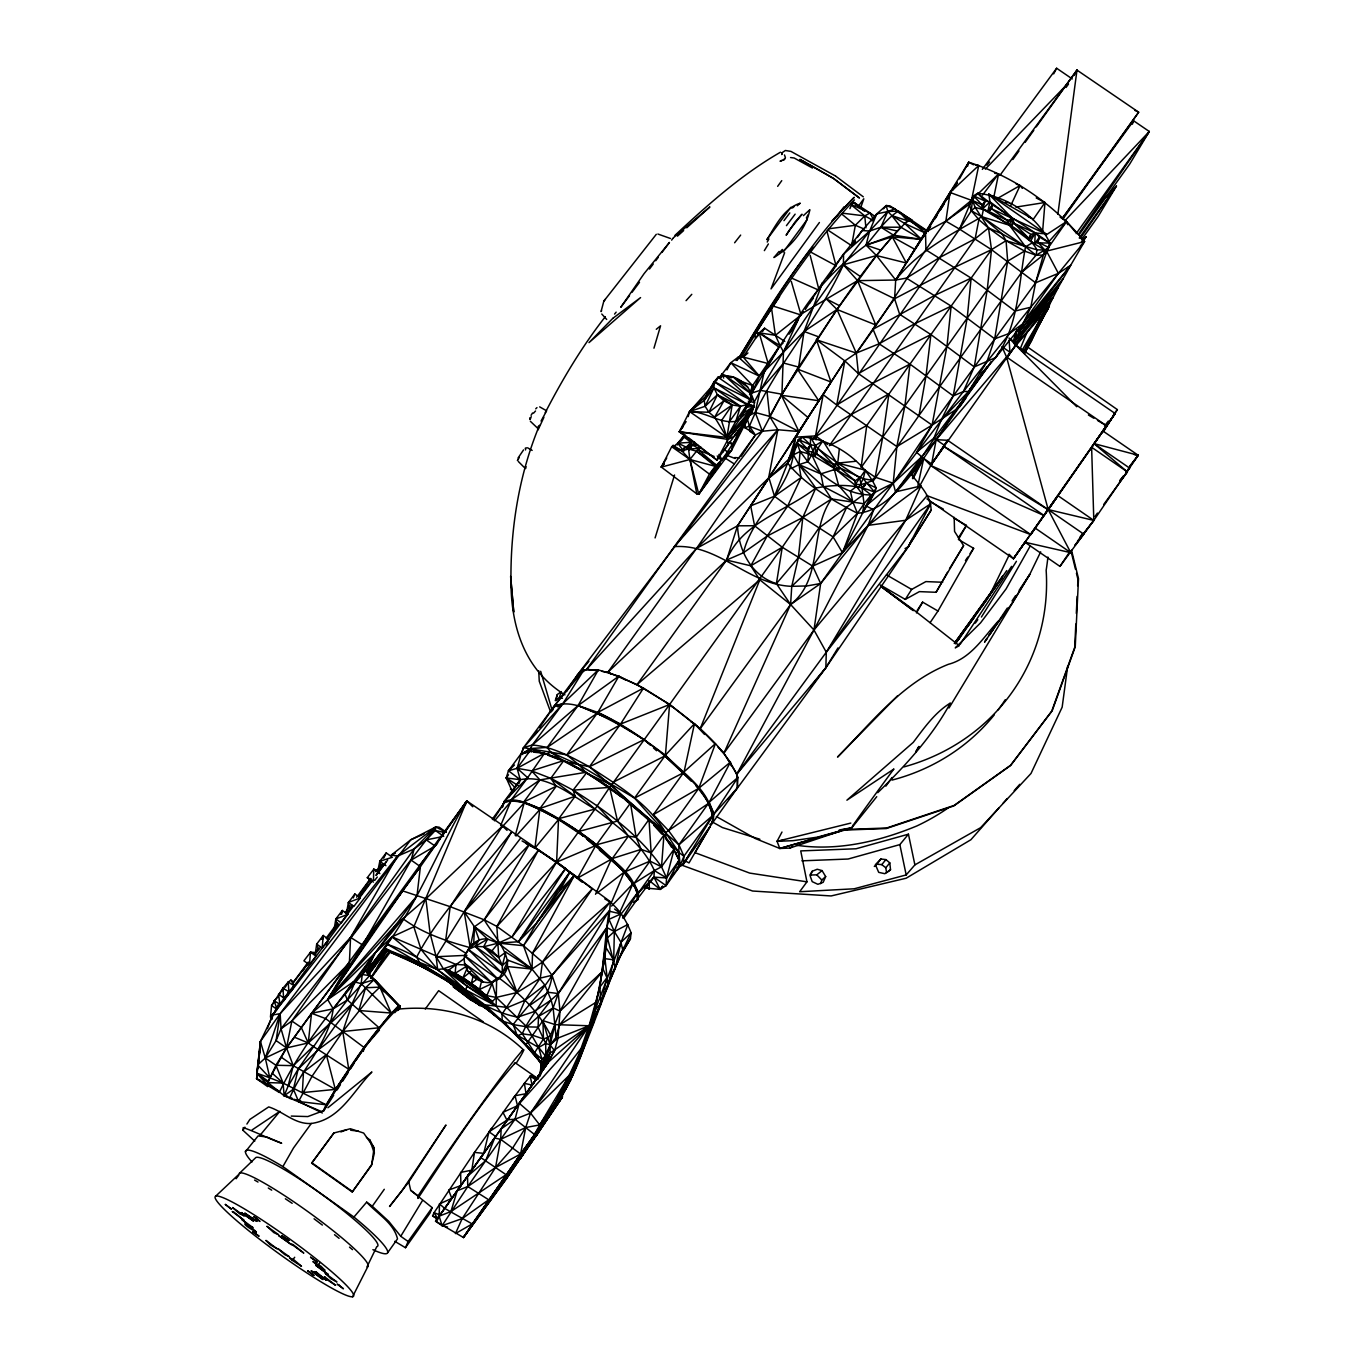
<?xml version="1.0" encoding="UTF-8"?>
<svg xmlns="http://www.w3.org/2000/svg" width="1365" height="1365" viewBox="0 0 1365 1365"><rect width="100%" height="100%" fill="white"/><g stroke="black" fill="none" stroke-linecap="round" stroke-linejoin="round"><path stroke-width="1.5" d="M604.832 898.938C617.543 905.66 626.057 919.618 631.091 932.824C604.763 985.359 589.987 1043.031 562.397 1094.866L562.38 1097.016L536.701 1135.219L463.435 1237.509L435.572 1221.18L545.386 1066.338L550.027 1053.115L550.539 1035.37L560.008 1011.107L606.828 927.535L608.961 919.345L610.428 901.719L556.613 862.168L466.813 800.948L286.531 1047.928L268.052 1081.148L267.694 1086.625L256.603 1078.76L260.408 1041.444L278.136 1004.759M447.549 1226.981L442.106 1225.668L435.572 1221.18L437.875 1219.423L432.586 1215.891L434.053 1212.7L474.474 1152.418L515.066 1095.737L526.037 1093.689L543.509 1069L545.932 1060.997L545.676 1043.406L547.775 1037.417L550.539 1035.37C538.783 1011.584 519.741 993.225 498.259 977.476M813.472 439.257L959.51 229.115L973.467 195.809L977.681 193.369C1007.097 195.98 1037.4 216.079 1049.856 243.072L1048.781 247.492L1044.788 250.017L1037.025 249.846L1006.056 240.684L991.502 249.659L951.149 306.118L914.721 323.761L879.077 343.792L856.282 353.074L844.833 360.889L798.917 431.528L777.828 429.753L762.387 431.238L755.34 435.06L749.794 431.34L749.419 426.272C773.017 368.106 817.669 321.679 843.416 264.742L843.553 254.146L862.168 230.514L876.757 213.913L886.226 205.552L889.946 205.859L911.803 220.038L907.554 220.738L891.874 215.653L887.762 211.507L886.226 205.552L894.962 208.862L900.047 213.605L898.358 211.097L887.762 211.507L876.757 213.913L872.03 221.011M491.485 1128.36L489.011 1131.79L495.666 1136.516L494.642 1138.035L451.815 1198.368L439.513 1203.896L439.138 1216.181L442.106 1225.668L467.786 1186.543L467.495 1176.306L548.355 1062.226L554.6 1050.709L558.012 1038.065L560.008 1011.107L558.285 993.532L552.006 975.293L542.451 962.103L523.478 945.706L498.276 943.113L487.595 939.103C476.334 937.499 469.236 946.849 464.527 955.619C461.865 970.6 476.88 984.08 491.417 982.51C526.412 968.877 494.898 938.489 484.217 919.805L450.211 906.684L402.726 890.901L362.663 945.041L327.702 999.607L311.544 1013.291L286.531 1047.928L275.935 1065.263L267.898 1082.599L284.159 1095.754L320.946 1111.298M537.776 1079.527L542.28 1070.348L542.076 1064.376L522.317 1033.817L502.047 1014.11L496.109 1006.039L496.655 978.347M604.866 991.724L598.399 1007.984L608.09 985.803L613.704 959.8L614.352 931.527L620.921 913.919L608.944 911.138L606.828 927.535L558.285 993.532L551.136 999.999L533.851 1011.704L517.693 1017.147C480.599 1010.185 451.986 981.452 419.857 963.195L416.666 957.087C440.946 910.455 479.798 873.719 511.431 832.275L464.185 911.752L474.423 926.767L473.774 942.805L464.527 955.619L498.259 979.388L502.166 973.313L502.337 965.465L505.818 952.122L532.009 969.065L544.806 984.984L551.136 999.999L553.115 1007.899L556.118 1037.366C546.99 1047.638 542.553 1061.356 540.233 1074.699L545.539 1056.066L538.697 1047.467L526.856 1026.855L496.263 997.405L492.151 983.465L493.959 980.565M539.346 1075.552L541.291 1069.665L541.188 1061.424L540.267 1075.569M1012.284 225.396L1012.438 218.485L988.789 194.052L990 201.815L987.782 211.456L992.338 204.665L977.681 193.369L971.471 200.314L945.86 221.164L925.521 232.118L895.696 280.03L894.57 298.764L899.637 314.274L930.913 334.579L974.269 366.912L995.529 357.664L1070.552 265.493L1084.527 241.571C1054.48 204.921 1013.956 176.597 968.706 162.247L895.696 280.03L857.578 280.644L800.675 314.325L780.115 345.686L751.842 393.018L760.254 390.322L781.923 394.212L798.627 367.048C832.616 316.817 864.42 263.82 907.554 220.738L898.358 211.097C885.083 219.68 876.415 233.483 866.075 245.12C833.742 268.751 807.142 298.372 789.038 334.186M373.481 880.254L373.754 869.249L377.883 870.58L380.374 865.274M686.117 421.614L679.309 431.784L726.897 437.465L740.325 418.373L751.057 400.064L751.228 393.803C746.536 381.21 731.111 372.287 718.075 377.252L714.185 381.654L704.204 400.406L689.581 411.582L679.309 431.784L716.949 460.09L752.456 410.865L754.538 402.607L751.091 393.427L752.593 385.578L778.886 347.068L783.237 342.837M541.137 1064.239L536.274 1055.759L542.076 1064.376L541.854 1059.018L525.593 1045.112L502.149 1020.918L502.047 1014.11L532.009 969.065L532.555 953.128L574.443 875.34L538.544 850.02L525.713 843.348M623.617 918.372L637.148 899.381C638.411 874.829 611.093 860.564 596.488 844.798C578.879 830.875 560.111 818.437 539.977 808.49C528.733 804.48 516.345 796.699 504.18 801.528L502.303 807.415L504.18 801.528L520.253 779.705C547.689 773.989 572.464 796.46 595.021 809.087C617.389 826.371 642.659 843.877 654.33 870.58L653.971 877.149L660.165 889.4L666.069 885.629L678.576 868.021L679.156 860.223C665.881 828.487 635.971 807.773 609.626 787.383C585.141 771.669 559.667 754.197 530.029 750.784L521.311 753.395L508.463 770.781L506.227 777.948L512.66 792.297M439.513 1203.896L444.717 1208.417L472.222 1223.944L463.435 1237.509L506.364 1178.746L562.38 1097.016L534.466 1134.452L472.222 1223.944L455.432 1233.585L462.189 1218.604L495.529 1167.553L500.682 1139.348L501.143 1128.872L548.355 1062.226L589.1 1025.78L627.9 924.463L614.352 931.527L607.408 937.823C599.61 992.799 590.141 1049.634 560.623 1097.784L562.38 1097.016L561.919 1095.157C583.862 1057.431 594.782 1014.502 602.033 971.846L604.951 958.674L606.828 927.535L614.352 931.527L620.904 942.277L622.969 950.825L612.202 973.927L615.342 968.092L620.904 942.277L631.091 932.824L630.442 938.728L619.915 956.558L612.202 973.927M582.036 882.148L556.613 862.168L558.507 819.58C542.673 809.036 523.682 798.832 504.18 801.528L527.658 777.675L544.567 753.224L562.67 760.817M260.254 1044.754L260.408 1041.444L280.149 1013.666L410.763 839.799L435.81 826.934L439.103 827.173L445.997 832.019M537.128 1078.725L554.6 1050.709L550.044 1044.908L545.676 1043.406L538.049 1027.128L538.561 1016.379L551.136 999.999M540.301 1075.774L541.188 1061.424M1075.825 624.01L1074.699 647.419L1051.698 711.25L1010.373 765.646L953.777 805.947L886.312 828.538L842.649 830.159M1076.32 613.38L1077.139 596.369M1077.65 585.721L1077.94 579.34L1076.456 573.266M1028.357 216.813L1032.111 218.571L988.789 194.052L1045.982 233.91L1035.267 232.971L1030.592 241.093L1034.721 243.618L1035.267 232.971L992.338 204.665L990.308 210.347M810.947 455.262L815.314 445.587L822.958 440.827L839.85 467.888L863.192 478.723L874.914 492.458L871.228 494.966C846.454 495.034 824.938 478.125 807.858 461.762L808.387 452.975L807.312 448.931L798.474 439.564L802.228 437.022C832.582 438.95 863.294 460.193 876.074 487.783L874.914 492.458L862.543 513.104L842.478 552.706L820.655 583.503L790.591 604.507L700.228 728.688L715.021 743.993M709.868 824.409L712.905 822.413C714.27 792.809 683.694 774.006 665.42 755.203C644.024 739.25 622.235 723.518 597.836 712.411C584.032 707.974 568.642 699.955 554.173 706.166L552.808 708.742M272.215 1019.126L272.471 1015.014L353.484 906.036M538.083 429.856L543.901 417.349M874.914 492.458C856.469 483.807 835.38 484.268 815.792 488.056L802.825 517.42L798.32 557.756L791.751 586.336L790.591 604.507L723.894 753.19L736.895 774.04L737.458 788.049L825.859 667.724L908.288 546.665L931.084 510.237C931.118 496.126 920.01 485.36 911.735 475.105C932.892 434.053 965.55 400.372 991.024 361.862M633.428 902.316L638.035 899.467L638.53 892.761L653.971 877.149L666.069 885.629L666.581 877.951L674.191 848.996L665.898 838.554L665.591 832.616C648.392 802.876 617.287 785.233 589.441 766.755C571.491 757.131 553.064 746.757 532.367 745L523.478 747.679L521.14 754.197L530.439 748.549L547.16 747.423L597.153 713.315L620.546 724.081L669.584 704.511C695.928 724.696 724.644 745.921 737.919 777.419L737.356 787.98L712.905 822.413C712.308 792.826 684.087 774.672 664.892 755.954C644.553 738.567 621.45 724.866 597.836 712.411L618.857 676.187L643.461 688.114L669.584 704.511L665.42 755.203L691.543 781.07M653.852 824.989L663.936 835.073L661.513 866.809L666.581 877.951L653.971 877.149L644.98 888.154M521.686 753.275L523.478 747.679L566.731 754.862L579.289 765.065L634.52 798.081L683.507 772.726L653.357 814.649L668.509 830.603L678.917 844.798L683.933 856.247L683.302 864.182L677.177 868.174L683.302 864.182L712.223 823.402C715.635 808.814 703.999 796.119 695.894 785.387M1042.621 231.35L1044.976 202.498L1036.223 197.959M322.635 939.342L323.232 935.503L316.697 944.085L322.174 948.027L323.232 935.503L328.709 939.444L326.099 945.109M315.69 954.306L310.503 952.207L303.917 960.824L309.411 964.782L310.503 952.207L315.452 952.514L316.697 944.085L318.489 949.375M837.513 468.57L815.314 445.587L810.435 444.768L798.474 439.564L797.245 443.591L800.112 451.474L798.986 464.595L801.067 477.545L787.503 506.364L767.13 536.121L750.784 565.81L759.793 579.818L790.591 604.507L813.967 630.016L826.286 652.231L825.859 667.724L811.39 685.895M712.223 823.402L713.076 815.195L708.298 803.524L678.917 844.798L678.576 868.021L670.676 877.183M894.962 208.862L887.762 211.507L869.642 231.043L843.553 254.146L822.464 282.896L804.053 331.473L818.403 336.746L816.424 339.766L844.833 360.889L768.58 478.04L696.525 548.423L586.762 669.225L576.747 675.812L762.387 431.238L755.237 412.469L764.315 371.263L768.188 363.534L743.208 357.084L738.346 357.05L730.804 362.698L752.593 385.578L751.842 393.018L759.452 376.194L804.053 331.473L837.001 309.48L876.466 255.545L892.232 236.793L921.614 239.421L906.36 263.001L876.466 255.545L843.416 264.742C811.578 308.865 779.978 353.518 754.47 401.668M837.974 647.914L825.859 667.724L736.895 774.04L813.967 630.016L820.655 583.503L895.559 491.895L893.205 483.21L896.873 446.577L904.978 405.234L909.994 364.114L951.149 306.118L994.693 338.844L1009.725 333.299L1022.368 324.102L1058.37 273.358L1084.527 241.571L1080.466 238.022M1045.982 233.91L1012.438 218.485L990 201.815L985.138 201.116L973.467 195.809L972.392 200.365L975.19 207.412L988.533 228.006L991.502 249.659L987.27 289.568L974.269 366.912L963.383 391.55L893.205 483.21L842.478 552.706L812.687 566.134L791.751 586.336C748.191 584.834 719.099 543.679 674.31 546.614L586.762 669.225L598.279 670.863M605.668 990.256L608.09 985.803L604.951 958.674L613.704 959.8L605.378 946.61L599.866 987.117L589.1 1025.78L558.012 1038.065L556.118 1037.366L559.548 1024.893L602.033 971.846L606.828 927.535L607.408 937.823L615.342 968.092L605.668 989.915M259.196 1056.288L260.101 1048.047L256.842 1073.214L267.642 1085.448L279.279 1092.478C300.027 1049.105 330.176 1010.271 362.254 974.593C409.466 925.982 432.483 858.414 466.813 800.948L472.768 806.749M839.321 449.051L837.735 463.11L838.588 468.093M257.303 1072.617L256.603 1078.76L278.579 1090.823M259.162 1056.237L260.101 1048.047M398.631 1009.861L400.286 1006.363L398.597 1005.578C370.41 1035.37 347.512 1069.921 326.081 1104.763L283.101 1083.076L267.898 1082.599L256.842 1073.214L260.408 1041.444L265.288 1057.994L275.935 1065.263L283.101 1083.076L284.159 1095.754L292.366 1098.501L289.551 1098.433C302.16 1067.618 328.794 1043.048 333.214 1008.854C361.452 971.488 389.4 933.882 416.956 896.02L420.403 866.639L466.813 800.948L465.431 804.565M474.457 998.873C499.454 1017.932 522.522 1039.738 542.076 1064.376L525.593 1045.112L542.946 1020.628L555.094 1024.603L589.1 1025.78L586.063 1041.887L583.367 1046.153L589.953 1029.415M322.362 1112.987L298.577 1101.47L312.107 1076.166L342.786 1031.53L352.034 1003.889L361.162 983.67L362.254 974.593L375.136 952.958L402.931 918.713L425.846 898.835L502.491 826.03L507.063 830.364M804.053 331.473L798.627 367.048L781.377 395.236L798.917 431.528L795.693 437.175L787.656 463.11C805.486 485.206 832.36 500.375 857.476 513.291C885.305 510.681 903.835 483.398 920.266 463.247C944.955 427.757 967.034 390.373 995.529 357.664C1019.126 325.723 1018.341 284.312 1025.524 246.792L1032.503 242.765L1049.856 243.072L1035.608 282.794L1030.78 307.227L1013.768 343.502M254.76 1141.14L242.919 1130.254L243.243 1127.592C256.347 1132.182 268.325 1138.495 281.668 1143.256L266.892 1137.045L258.139 1135.868L245.427 1151.719M540.233 1074.699L540.779 1070.365M522.061 840.942L534.909 848.16L539.806 809.564L523.75 802.006L539.977 779.893L586.131 772.283L630.459 803.098L642.045 814.086M712.905 822.413L713.98 813.915L737.919 777.419L709.22 802.228L713.98 813.915L737.356 787.98L728.449 799.19M1057.875 214.237L1076.985 70.11L1138.666 112.203L1062.738 219.304M978.296 378.054L968.587 391.431L963.383 391.55L953.231 395.918L909.994 364.114L866.758 425.539L861.076 467.615L1007.677 261.142L1024.569 251.058L1036.001 255.238L1043.167 255.084L1066.56 221.557L1060.042 217.086M1067.737 665.693L1062.158 707.189L1031.002 773.477L980.599 827.685L914.891 864.881L906.189 874.931L854.2 888.786L799.651 891.737L806.954 881.841L800.726 850.907L856.043 848.774L908.442 834.186L914.891 864.881M446.031 832.326L435.81 826.934L435.333 830.483L426.272 839.885L281.053 1028.766L276.088 1040.574L265.288 1057.994L257.644 1064.973L269.809 1077.821L283.101 1083.076L272.147 1073.163M722.699 452.207L728.193 444.666L726.897 437.465L732.169 404.961L717.41 394.758L713.946 387.899L714.185 381.654L751.057 400.064L743.413 412.025M257.183 1074.818L256.603 1078.76L260.51 1080.466M282.606 990.683L282.947 988.226L288.22 982.066L290.933 980.07L293.646 982.083M957.24 182.432L950.057 192.482L945.86 221.164C914.431 264.162 888.171 310.401 856.282 353.074L858.397 373.601L932.09 425.129L956.916 408.988L986.929 366.605M720.788 750.409L723.894 753.19L813.967 630.016L868.14 525.354L873.617 509.793L865.99 505.886L893.205 483.21L932.09 425.129L1035.608 282.794L1058.37 273.358L1070.552 265.493L1057.994 287.913L1015.543 339.749L1017.062 329.494M267.386 1028.613L272.471 1015.014L397.369 856.196L414.124 848.962L426.272 839.885L435.81 826.934L414.124 848.962L350.583 937.414L280.149 1013.666L276.088 1040.574L286.531 1047.928L293.27 1065.673L335.329 1089.389L364.148 1047.535L391.175 1013.035L400.286 1006.363L366.537 971.607L375.136 952.958L392.045 936.834L413.834 926.784L466.813 800.948L443.625 833.93M525.508 449.955L525.696 448.693M793.372 451.542L795.693 437.175L807.909 417.417L781.377 395.236L837.001 309.48L875.75 324.955L894.57 298.764L954.8 267.267L991.502 249.659L1035.608 282.794L1044.788 250.017L1037.895 242.151L1039.465 237.118L1035.267 232.971L1014.212 223.451L1009.486 225.242L981.845 216.745L971.334 210.756L969.304 204.306L973.467 195.809L982.237 204.955L983.5 209.152L981.845 216.745C951.03 234.405 918.201 251.006 895.696 280.03L876.466 255.545L866.075 245.12L869.642 231.043L876.757 213.913M748.447 415.95L755.237 412.469L769.672 416.393L798.917 431.528L737.527 525.815C738.499 550.334 751.637 576.064 776.412 583.606L790.591 604.507C823.778 578.726 808.814 531.19 831.541 498.942L823.402 486.554L798.986 464.595L793.389 454.869L797.245 443.591L807.312 448.931L810.435 444.768L810.52 437.09L815.314 445.587L815.314 456.064L817.686 448.522L822.958 440.827M862.015 487.953L871.228 494.966L862.543 513.104L864.062 503.787L862.015 487.953L865.905 483.125L873.191 480.463L863.192 478.723L858.449 488.056M992.338 204.665L991.673 208.862L987.816 210.858L975.19 207.412L971.334 210.756L959.51 229.115L945.86 221.164L969.304 204.306L972.392 200.365L982.237 204.955L985.138 201.116L977.681 193.369M334.306 928.217L335.824 918.986L342.325 910.455L347.785 914.379L341.301 922.911L335.824 918.986L347.785 914.379M408.783 1182.005L389.537 1206.506L402.027 1190.655L445.963 1125.016L408.783 1182.005L410.694 1190.331L432.176 1207.65L430.043 1213.058L405.473 1247.712L394.775 1241.314M341.694 914.089L342.325 910.455L340.755 914.362M873.327 480.855L919.037 415.404L926.067 375.46L930.913 334.579L893.887 353.279L858.397 373.601L844.833 360.889L836.728 405.03L896.873 446.577L932.09 425.129L947.003 345.976L951.149 306.118L906.445 278.119L895.696 280.03M602.119 671.409L607.886 672.228L726.624 560.06L743.396 552.774C752.2 516.243 787.4 491.878 793.389 454.869L800.112 451.474L811.748 454.767L855.104 480.872L856.469 486.35L862.885 494.932L818.864 528.118L798.32 557.756L776.412 583.606L782.264 547.246L802.825 517.42L831.541 498.942L864.062 503.787L871.228 494.966L869.778 501.416L865.99 505.886M346.693 911.888L348.416 902.47L354.883 893.99L360.343 897.897L353.876 906.394L348.416 902.47L360.343 897.897M828.06 230.207L851.606 245.666L855.36 225.259L864.762 215.909L870 213.008L875.323 216.574M530.388 421.307L537.776 428.354L538.544 426.801M753.565 432.961L744.676 427.62L746.399 418.611M791.751 586.336L807.073 585.926L820.655 583.503L812.687 566.134L782.264 547.246L754.572 525.747L750.682 505.869L768.58 478.04L777.828 429.753L769.672 416.393L766.942 390.851M541.291 1069.665L550.027 1053.115L589.1 1025.78L530.541 1113.089L525.73 1127.507L520.611 1154.005L506.364 1178.746L463.435 1237.509L520.611 1154.005L562.38 1097.016L506.364 1178.746L507.609 1174.719M435.81 826.934L397.369 856.196L350.583 937.414L291.837 1021.003L286.531 1047.928L265.288 1057.994L269.809 1077.821L256.842 1073.214L268.052 1081.148M919.037 415.404L1021.993 271.942L1036.001 255.238L1037.025 249.846C1022.982 225.6 991.775 219.407 972.392 200.365L971.334 210.756L978.893 219.663L975.122 238.79L829.357 445.69L866.758 425.539M529.705 1048.525L517.045 1035.08L513.189 1024.586C525.576 1007.916 540.83 993.276 552.006 975.293L610.428 901.719L542.451 962.103L532.009 969.065L508.172 960.277L502.337 965.465L498.72 957.394L496.877 926.426L538.544 850.02L484.217 919.805L474.423 926.767L470.191 947.651L468.366 949.511L498.259 979.388M993.874 196.799L998.6 173.884L994.693 173.27M377.883 870.58L379.811 861.298L386.227 852.886L392.335 857.271L379.811 861.298L381.569 867.133M1037.895 242.151L1048.781 247.492L1046.545 251.126L1058.37 273.358L1030.78 307.227L1014.929 311.084L971.146 278.102L925.931 249.897L925.521 232.118L922.586 237.595L950.057 192.482L971.471 200.314L978.739 165.489L975.275 165.011M533.544 1054.309L543.458 1038.953L542.946 1020.628L553.115 1007.899L558.285 993.532L608.944 911.138L552.006 975.293C549.993 998.105 530.661 1013.205 522.317 1033.817L516.704 1035.984L513.325 1031.411M917.911 485.496L923.696 458.469L916.529 452.276L932.09 425.129M363.312 1051.391L364.148 1047.535L379.436 1030.114M555.982 700.467L557.312 694.563L561.288 691.611L559.258 697.856L555.265 700.637L557.312 694.563M782.145 152.658L781.753 154.467L782.145 152.658L785.37 150.491L790.966 151.413L835.448 175.983M597.665 1009.793L591.454 1025.576L600.975 1003.787L606.93 977.732L602.852 968.638M374.334 1153.203L371.468 1165.386L352.238 1192.003L311.647 1163.185L333.913 1132.967L350.361 1128.736L363.653 1133.052L374.078 1147.88L374.334 1153.203L369.693 1139.775L366.468 1137.318M507.097 1120.392L502.934 1112.339L517.489 1105.752L589.1 1025.78L580.944 1048.747L577.668 1063.267L567.499 1085.499L562.397 1094.866L534.466 1134.452L515.032 1119.232L507.609 1119.744L489.011 1131.79L483.739 1153.34L480.77 1157.588L506.108 1174.702L450.928 1211.557L439.138 1216.181L451.815 1198.368L448.624 1190.092L460.909 1185.571L460.619 1172.433L471.829 1170.112L474.474 1152.418L483.739 1153.34M323.113 1111.332L326.081 1104.763L298.577 1101.47L293.39 1089.202L298.201 1069.051L330.484 1022.044L347.375 999.982L369.71 975.566L376.092 980.821L398.597 1005.578L379.88 987.134L366.537 971.607L392.045 936.834L455.995 964.475L466.352 965.038M672.962 238.278L671.648 240.121M1013.444 341.267L1015.85 331.268M526.105 466.693L525.644 468.57M481.828 980.155L479.507 989.488L496.109 1006.039L507.422 1007.524L524.996 1000.221L544.806 984.984M555.094 1024.603L545.932 1060.997L539.789 1075.484M473.297 975.651L471.335 983.363L479.507 989.488L492.151 983.465L486.776 995.665L448.42 970.293L443.335 968.792L437.636 969.56L385.22 948.863L367.424 973.399L371.86 976.726M287.077 1095.856L284.159 1095.754L288.015 1086.386L293.27 1065.673L313.148 1046.392L348.74 1069.239L342.786 1031.53L325.604 1018.58L311.544 1013.291L308.234 1042.962L313.148 1046.392M529.739 417.861L529.91 419.584M863.192 478.723L865.393 470.174L837.735 463.11L817.686 448.522L816.441 453.709L856.469 486.35L850.412 491.212L852.767 501.808L857.476 513.291L842.478 552.706L833.128 536.923L802.825 517.42L774.484 496.229L768.99 478.023L791.444 456.593M414.124 848.962L411.155 860.121L362.663 945.041L350.583 937.414L349.372 962.973L327.702 999.607L333.214 1008.854L347.375 999.982L354.883 982.22L375.136 952.958L327.702 999.607L384.981 915.062L420.403 866.639L411.155 860.121L435.094 846.078L437.551 843.297M849.866 208.657L851.299 205.33M515.253 835.517L524.16 802.978C569.597 820.757 612.919 850.651 638.53 892.761L654.33 870.58L661.513 866.809L674.191 848.996M877.746 792.69C905.029 766.106 932.295 736.537 950.364 703.026C934.82 712.547 924.105 728.074 913.253 742.372L846.897 800.197L893.87 769.041M552.006 975.293L540.318 978.091L517.045 992.543L503.719 973.194L502.166 973.313L468.366 949.511L475.191 946.355L483.654 946.764L498.276 943.113L518.478 941.731L565.605 868.464L556.664 861.946L496.877 926.426L484.217 919.805L529.432 844.338L464.185 911.752L436.152 956.746L437.636 969.56L463.366 991.485L502.149 1020.918L517.045 1035.08L538.697 1047.467L541.854 1059.018L545.539 1056.066M518.922 783.715L520.253 779.705L517.113 768.307L521.311 753.395L529.347 752.251M688.182 416.598L689.581 411.582L714.509 383.377L711.08 388.411M967.58 166.274L968.706 162.247L973.535 164.79M1006.517 224.014L1007.507 220.516L1012.438 218.485L1014.212 223.451L1029.21 238.738L1030.933 234.456L1035.267 232.971L1049.856 243.072L1039.465 237.118L1034.721 243.618M432.176 1207.65L408.118 1241.519L405.473 1247.712M582.838 1047.979L572.635 1075.398L560.623 1097.784L570.809 1079.084L589.458 1030.217L594.065 1021.498L595.123 1009.861L600.975 1003.787L599.866 987.117L606.93 977.732M653.954 348.194L660.575 325.791L656.292 329.289M441.202 976.555L463.366 991.485L465.687 990.325L466.949 986.093L448.42 970.293L464.151 958.674M450.928 1211.557L457.19 1190.758L471.829 1170.112L467.495 1176.306L485.684 1160.677L515.032 1119.232L519.263 1103.278L530.541 1113.089L539.704 1124.931L534.466 1134.452M820.655 883.684L821.781 880.015L825.671 876.586L822.071 870.597L817.208 869.249L812.175 871.279L809.872 875.05L816.799 874.829L822.071 870.597M521.805 1051.05L515.441 1058.677A101.829 3.293 -54.8 0 0 418.065 1195.877L417.895 1198.419C448.641 1152.214 478.825 1104.439 515.253 1062.823L537.059 1078.026L548.116 1060.861L548.355 1062.226L532.128 1085.056L524.382 1083.366L512.575 1099.183M655.081 537.929L674.549 474.986M697.925 403.221L689.581 411.582L726.897 437.465L735.786 421.341L740.495 406.275L747.235 404.518L751.057 400.064L724.832 375.546L751.228 393.803L733.107 376.877L747.73 386.995M290.933 980.07L294.055 985.649L288.868 991.69L282.947 988.226L283.784 1000.647L288.868 991.69L288.22 982.066L294.055 985.649L290.626 991.553M538.475 426.187L537.776 428.354M352.238 1192.003L371.741 1164.516L374.078 1147.88L369.693 1139.775M560.623 1097.784L569.222 1080.142M986.042 210.619L982.595 208.93L985.138 201.116L981.964 206.559M265.288 1057.994L280.149 1013.666L272.471 1015.014M809.36 455.091L808.199 451.423L810.435 444.768L802.228 437.022L800.009 440.588M552.842 710.039L554.173 706.166L576.849 675.88L583.896 669.874L598.331 669.925L618.857 676.187L626.108 680.231M720.72 378.139L722.085 374.232L730.804 362.698L759.452 376.194L743.208 357.084L759.179 332.855L764.571 328.197L784.79 341.421M860.786 207.429L863.806 198.778L857.8 206.985M560.06 1097.511L565.639 1088.349L578.572 1058.745L549.242 1113.857L554.48 1104.985L560.537 1098.569L569.324 1075.262L586.592 1037.417M1024.603 353.689L1057.994 287.913L1055.111 290.114M656.309 234.302L603.842 301.102L601.044 311.595L601.59 310.742M1132.387 124.215L1133.615 120.785L1149.313 131.501L1129.725 164.022L1079.015 234.831M750.119 392.438L752.593 385.578L739.25 380.613M532.998 1138.956L537.759 1132.37L536.701 1135.219L545.983 1120.426M625.272 799.907L650.986 822.122L665.591 832.616L668.509 830.603L698.795 788.253L715.465 743.601L684.087 771.805L694.461 723.689L690.775 721.624M812.175 871.279L810.281 876.364L812.209 881.654L817.891 884.298L823.163 882.336L825.671 876.586M530.354 418.987L531.241 416.649M784.636 252.713L771.037 288.902L819.41 222.495M574.068 1070.757L577.651 1061.288M579.784 1055.623L582.65 1048.047M550.027 1053.115L545.044 1065.673L535.814 1079.817L530.183 1076.149L524.382 1083.366L526.037 1093.689M539.499 425.283C519.127 474.252 510.493 527.811 510.954 580.637C510.902 626.467 524.467 669.908 564.939 694.853M750.682 505.869L774.484 496.229L787.656 463.11L797.245 443.591L808.387 452.975M570.809 1079.084L560.537 1098.569L557.824 1100.463L569.324 1075.262L569.393 1080.38L557.824 1100.463L571.065 1079.135L565.4 1089.816M916.529 452.276L933.916 438.097L941.15 420.113L953.231 395.918L967.256 317.567L971.146 278.102L934.871 295.301L873.037 329.255L879.077 343.792L909.994 364.114L872.935 383.138L836.728 405.03L823.163 394.656L831.012 382.029L816.424 339.766L856.282 353.074L875.75 324.955L857.578 280.644L843.416 264.742L869.642 231.043L880.903 227.204L900.883 227.221L921.614 239.421L893.495 235.155L880.903 227.204L887.762 211.507M509.026 797.024L520.253 779.705L508.463 770.781L517.113 768.307L531.582 770.867L550.778 778.34L573.095 790.147L609.626 787.383L595.021 809.087L558.865 818.591L575.126 796.256L573.095 790.147L586.37 773.068L564.479 761.585L589.441 766.755L678.917 844.798L713.076 815.195L683.933 856.247L680.162 865.564L677.33 867.543M1037.229 242.629L1039.465 237.118M1020.15 348.996L1027.026 332.207L1053.029 297.416L1021.566 351.249M353.279 897.931L354.883 893.99M605.599 989.949L611.469 975.702M611.128 903.238L624.112 872.184L649.979 861.11L661.513 866.809C638.854 834.51 606.197 810.844 573.095 790.147L595.021 809.087L556.613 862.168L536.564 849.235M620.683 954.732L623.737 947.412M694.563 442.055L688.523 448.983L689.922 459.493L698.761 494.147L709.459 474.133L689.922 459.493L681.818 450.86L673.15 445.4L671.699 446.713L661.343 467.086L696.85 493.908L698.761 494.147L731.435 450.552L754.214 406.258L746.723 403.272M566.356 1085.584L562.209 1094.986M496.877 926.426L523.478 945.706L532.009 969.065L507.609 966.574L517.045 992.543L496.263 997.405L492.509 1001.381L448.42 970.293L455.091 973.33L479.507 989.488L462.957 977.818L467.649 966.949M517.693 1017.147L524.996 1000.221L540.318 978.091L542.451 962.103L592.274 888.871L574.443 875.34L559.701 890.765L536.616 923.064L523.478 945.706L574.443 875.34L577.549 878.087L611.418 859.131L624.112 872.184L636.312 888.547L638.035 899.467L635.186 900.968M583.367 1046.153L594.065 1021.498L591.54 1026.036M500.614 825.603L511.5 799.634L527.658 777.675L517.113 768.307L530.029 750.784L531.36 751.979L530.439 748.549L532.367 745L562.926 703.606L583.896 669.874L554.173 706.166M1002.746 348.433L1006.517 356.999L921.563 456.934L895.559 491.895L920.846 485.974L905.677 520.27L826.286 652.231L736.895 774.04M1038.117 326.099L1031.428 341.062L1024.211 353.143M595.515 894.28L611.418 859.131C589.765 839.748 566.509 821.44 539.806 809.564L516.089 835.994M688.574 437.721L716.949 460.09L727.954 439.428L752.456 410.865C738.67 432.364 727.886 455.825 709.459 474.133L715.175 466.301L731.435 450.552L732.869 444.29L754.214 406.258L746.792 404.347M792.075 278.306L819.102 290.301L822.464 282.896L812.192 298.85M321.509 939.291L323.232 935.503M744.676 427.62L749.419 426.272L762.387 431.238L781.923 394.212L783.476 351.846L800.675 314.325M812.687 566.134L833.128 536.923L846.181 508.377M532.009 969.065L498.276 943.113L474.423 926.767L479.149 939.888L475.191 946.355L502.166 973.313L508.172 960.277M619.232 913.492L632.968 883.735L624.948 872.116L599.32 850.003M869.778 501.416L876.074 487.783L865.905 483.125L860.479 484.729L855.411 484.268L855.104 480.872L839.85 467.888L820.826 473.894L798.986 464.595L790.915 468.673M716.471 380.716L718.075 377.252L751.057 400.064M757.387 336.711L759.179 332.855L775.388 335.278L801.067 315.025L803.473 311.732M1010.475 206.2L1020.082 185.538L1016.225 184.07M383.719 858.193L386.227 852.886M862.543 513.104L865.137 507.678M746.86 407.179L754.214 406.258L726.897 437.465L714.646 417.195L708.913 412.264L689.581 411.582L705.108 406.292L713.946 387.899L747.235 404.518L740.325 418.373L735.786 421.341C719.73 423.901 705.824 411.599 689.581 411.582L706.251 395.799L713.332 385.152M1009.673 224.235L1012.438 218.485L991.673 208.862L1007.507 220.516L1009.486 225.242L1025.524 246.792L1036.001 255.238L1044.788 250.017L1032.503 242.765L1009.486 225.242L987.816 210.858L1007.507 220.516M736.452 437.79L747.167 417.912M368.106 1266.055L352.562 1296.75A85.261 9.111 35.8 0 1 239.165 1222.818A85.261 9.111 35.8 0 1 261.483 1219.576A85.261 9.111 35.8 0 1 352.562 1296.75M333.913 1132.967L311.647 1163.185M735.786 421.341L747.235 404.518L714.185 381.654L704.204 400.406L705.108 406.292L708.913 412.264L717.41 394.758L740.495 406.275L729.046 422.16M989.676 595.191L1008.871 555.657M1040.693 551.835L1029.722 574.46L948.982 708.043M541.052 421.068L546.614 410.814L539.67 406.872M912.793 478.432L920.266 463.247L919.618 462.53L923.696 458.469L931.647 463.946L919.635 486.128M564.359 1089.287L554.48 1104.985L569.324 1075.262L530.541 1113.089L515.032 1119.232L501.143 1128.872M796.682 445.963L788.919 458.486L798.474 439.564M813.967 630.016L905.677 520.27L930.64 503.821L826.286 652.231L908.288 546.665L912.025 539.243M548.269 1117.491L555.743 1105.906M561.919 1095.157L572.635 1075.398M737.083 360.514C772.658 304.088 807.176 245.154 854.183 197.328L831.848 221.011M1015.048 346.591L1048.917 306.886L1024.808 351.999M463.912 806.596L466.813 800.948L458.725 813.352M487.595 939.103L483.654 946.764L502.337 965.465L475.191 946.355L487.595 939.103L474.423 926.767M1023.375 351.914L1043.321 313.08L1049.6 304.975M545.215 412.674C562.568 379.112 582.002 346.471 605.326 316.68M666.069 885.629L679.156 860.223L675.129 852.647L678.985 852.545L683.933 856.247M1053.695 73.881L1056.629 68.25L1072.276 78.931M806.391 217.939L807.943 214.936M905.029 548.576L908.288 546.665L930.64 503.821M683.217 426.477L679.309 431.784L727.954 439.428L734.507 436.203L736.332 432.705M838.861 469.765L839.85 467.888M864.079 486.588L865.905 483.125L864.267 486.179M912.4 478.16L920.266 463.247M709.22 802.228L730.429 762.131L727.562 759.059M912.98 478.706L923.696 458.469L930.793 465.533L1030.797 534.602L1057.943 495.666L1093.809 520.406L1138.205 455.279L1102.835 430.948L1013.444 558.695L926.954 498.907M841.096 830.893L789.721 848.092L779.773 848.467L777.06 841.318L781.991 832.036M284.312 989.028L282.947 988.226L271.584 1005.493L270.458 1017.062L277.061 1009.418L271.584 1005.493L274.928 1001.057M726.948 369.898L730.804 362.698M1074.153 75.399L1076.985 70.11L999.88 175.437M620.683 955.125L630.442 938.728M518.205 459.391L519.263 457.429M767.232 242.049L768.904 238.926M991.024 362.203L936.185 439.649L931.647 463.946L1016.857 343.451L1006.21 358.773L1015.85 345.243L1016.857 343.451L1008.974 338.025L1015.85 345.243L1115.12 413.493L1091.625 447.293L1093.809 520.406L1048.166 509.554L1044.071 515.526L930.793 465.533L947.634 440.281L1048.252 509.708L1106.623 425.863L1006.517 356.999L1048.252 509.708L1057.943 495.666L1013.444 558.695L1009.042 554.207M559.701 890.765L570.041 871.86L518.478 941.731L536.616 923.064L574.443 875.34M323.369 1111.161L335.329 1089.389L326.337 1054.667L303.474 1072.105L302.365 1092.614L335.329 1089.389M517.983 458.111L523.563 449.904M598.501 1008.291L600.975 1003.787M1023.887 352.255L1048.917 306.886M769.672 416.393L781.377 395.236L818.761 400.747L823.163 394.656L815.519 435.913L816.065 439.888M524.877 1150.524L520.15 1159.09L537.759 1132.37M959.459 178.9L968.706 162.247M747.269 418.714L749.419 426.272L755.34 435.06L674.31 546.614L777.828 429.753L696.525 548.423L607.886 672.228L637.046 684.599L726.624 560.06C742.082 521.788 785.882 511.756 815.792 488.056L798.986 464.595L807.858 461.762L811.748 454.767L816.441 453.709L832.991 464.475L838.656 485.531L852.767 501.808L823.402 486.554L820.826 473.894L811.748 454.767M279.211 994.931L282.947 988.226M577.549 878.087L595.754 845.515L556.613 862.168M285.285 987.287L288.22 982.066M398.222 1010.066L400.286 1006.363L394.724 1012.711M788.919 458.486L797.245 443.591M807.551 449.87L810.435 444.768L814.513 454.682M1030.012 546.375L1006.09 588.912L980.565 622.867L955.261 647.88L959.322 645.679L913.953 610.07L880.391 585.756M918.816 746.501L915.693 752.047L918.969 746.553M561.288 1095.873L567.499 1085.499M779.108 251.416L773.921 257.541C790.625 247.321 806.033 229.286 809.855 209.681L803.388 215.653M252.013 1161.973A87.394 10.732 35.8 0 1 282.879 1166.58L293.475 1148.016L311.305 1123.48C340.482 1119.505 353.313 1090.84 371.894 1071.986L327.924 1107.732M749.931 394.792L753.872 387.865L752.593 385.578M930.111 622.662L937.977 611.008L973.637 548.303L958.401 539.499M916.478 612.902L922.638 602.136L937.977 611.008M959.407 537.725L966.454 525.389L953.794 518.069M880.374 584.988L905.285 599.406L919.396 591.625L936.066 592.291L947.464 572.31M949.528 568.676L963.588 545.642L954.562 531.463L954.169 517.369M936.066 592.291L963.588 545.642M302.655 971.129L307.671 963.212M682.978 450.45L685.111 446.782L689.137 449.648L691.407 446.73M288.015 1086.386L298.201 1069.051L318.25 1049.736L342.786 1031.53L371.826 994.931L379.88 987.134L381.842 988.141L383.753 991.741M562.124 1094.286L564.052 1090.993L561.237 1095.139M689.462 445.195L691.509 442.721L683.319 436.527L677.757 443.147L683.746 451.354L674.958 447.72L681.818 450.86L688.523 448.983L696.594 451.235L715.175 466.301L689.922 459.493L671.699 446.713L681.818 450.86L685.111 446.782L689.137 449.648L692.072 444.683L697.89 445.246M783.954 220.652L789.806 212.906M666.734 457.957L661.343 467.086L689.922 459.493L698.658 448.488L692.072 444.683M622.577 918.014L637.387 893L632.968 883.735L611.554 906.087M738.84 358.517C761.346 319.837 784.841 281.736 812.806 246.792M740.461 358.654C773.989 302.859 809.53 247.321 854.439 199.921M505.818 952.122L498.72 957.394L483.654 946.764L492.048 950.723L498.276 943.113L512.08 936.851L556.664 861.946M569.324 1075.262L539.704 1124.931L525.73 1127.507L500.682 1139.348L494.642 1138.035L485.684 1160.677L467.786 1186.543L457.19 1190.758L444.717 1208.417M386.756 951.337L370.666 978.244L389.725 950.364M1028.937 237.8L1030.933 234.456L1014.212 223.451M764.349 250.631L768.376 243.943M764.315 371.263L778.886 347.068L759.179 332.855L768.188 363.534M1082.684 242.134L1085.875 236.845L1081.507 241.486M1102.033 432.261L1115.12 413.493L1094.082 443.625L1127.388 471.915L1103.688 504.504M408.118 1241.519L400.747 1236.28L422.365 1200.705M713.076 815.195L683.302 864.182L691.918 850.276M538.851 1130.578L545.215 1120.699M925.521 232.118L915.011 249.403L892.232 236.793L866.075 245.12L880.869 250.17M762.489 331.576L764.571 328.197M556.937 1100.19L539.704 1124.931L559.769 1096.641M790.216 332.616L797.808 320.297M928.268 229.764L930.503 226.129M934.974 218.861L937.209 215.243M940.553 209.8L943.915 204.341M947.259 198.898L950.62 193.455M952.855 189.837L957.326 182.569L952.855 189.65M941.15 420.113L968.587 391.431L986.861 361.844L1030.78 307.227M329.323 1100.48C349.832 1068.761 370.41 1036.325 396.805 1009.315C443.164 1004.077 489.574 1017.437 523.648 1050.043M1005.783 358.876L1009.929 352.17L1009.11 340.039M995.529 357.664L999.863 350.737M908.288 546.665L931.084 510.237M922.74 237.647L950.62 193.199M981.418 617.031L1016.43 561.271M873.037 329.255L875.75 324.955M1103.5 431.613L1117.372 409.619L1027.674 347.085M531.07 415.301L532.538 412.981M706.251 395.799L718.075 377.252M620.546 724.081L643.461 688.114L597.836 712.411M525.73 1127.507L512.643 1148.05L495.529 1167.553L467.786 1186.543L488.704 1199.784L462.189 1218.604L442.106 1225.668M905.285 599.406L911.649 589.424L925.88 581.592L942.703 582.258M716.966 465.738L696.594 451.235L698.488 450.058L716.966 465.738L698.761 494.147L708.486 480.514M323.488 1111.212L333.657 1095.293M337.053 1089.987L340.431 1084.68M342.683 1081.148L348.331 1072.293M350.6 1068.761L353.979 1063.454M356.248 1059.923L364.148 1047.535L342.786 1031.53L379.095 1027.76L347.375 999.982L344.935 993.942L353.689 981.623L361.162 983.67L391.175 1013.035L358.807 1010.51L365.598 987.748L374.01 979.712L376.092 980.821M398 1009.946L400.286 1006.363M242.919 1130.254L244.898 1127.166M246.894 1124.06L249.88 1119.419L268.7 1106.913C283.357 1111.502 294.772 1124.504 311.305 1123.48M928.319 229.849L930.589 226.3M855.411 484.268L865.393 470.174M853.398 824.989L851.641 828.009L876.74 796.682M805.333 309.497L809.906 302.399M493.26 819.887L504.368 802.654L511.687 800.521L523.75 802.006L556.238 786.257L550.778 778.34L563.796 760.561L586.37 773.068L579.289 765.065L550.812 752.286L547.16 747.423L578.06 705.568L598.331 669.925L562.926 703.606L523.478 747.679L553.49 707.087L562.926 703.606M783.698 160.251L785.421 157.589L784.466 154.945M752.456 410.865L740.188 429.839L734.507 436.203M502.491 826.03L450.211 906.684L445.604 940.792L465.431 952.975M958.332 537.878L966.454 525.389M536.616 923.064L570.041 871.86M984.609 641.891L986.861 638.445M989.113 634.981L1011.738 603.74L1029.722 574.46L1019.109 590.363M917.126 610.513L922.638 602.136M793.389 454.869L787.656 463.11L768.99 478.023L737.527 525.815L726.624 560.06L750.784 565.81L782.264 547.246L669.601 704.494L672.706 707.275M538.748 1130.868L543.679 1123.378M757.063 330.671L779.569 296.632M960.124 644.382L1011.584 566.373M566.492 691.441L576.849 675.88M553.61 1108.653L555.657 1105.565M986.144 639.844L1007.336 608.022M1012.045 600.958L1015.577 595.652M719.782 377.661L722.085 374.232L731.623 377.781M741.195 456.251L755.34 435.06M563.455 1091.642L565.639 1088.349M965.43 560.571L967.785 557.074M970.123 553.559L973.637 548.303M984.609 642.198L986.861 638.837M989.113 635.476L993.618 628.753M1025.166 541.871L1013.444 558.695L1025.013 542.263L1059.94 566.39L1068.71 553.354M827.241 278.255L833.077 269.639M835.397 266.192L843.553 254.146M751.518 391.363L753.872 387.865L751.091 393.427L749.504 394.161M534.978 734.541L537.281 731.111M539.602 727.682L553.49 707.087M368.499 974.491L386.568 949.033L368.516 974.644M665.966 702.497L669.584 704.511L609.421 787.878L622.099 797.501M278.272 996.604L274.109 1000.75L279.893 1004.248L288.868 991.69M736.008 360.479L738.346 357.05L759.452 376.194M852.63 244.454L855.019 240.957M857.391 237.476L862.168 230.514L869.642 231.043M463.435 1237.509L520.611 1154.005L562.38 1097.016L557.824 1102.613M542.28 1070.348L536.155 1079.254L537.059 1078.026L530.183 1076.149L532.128 1085.056M402.726 890.901L327.702 999.607L353.689 981.623M829.988 274.519L836.045 265.731L826.917 231.129M1078.248 234.422L1149.313 131.501L1064.683 220.976M1080.38 238.278L1116.451 186.05L1100.429 203.044M864.062 503.787L857.476 513.291L833.128 536.923M535.814 1079.817L537.059 1078.026M1032.964 219.782L1044.976 202.498L1015.85 207.105M1059.155 493.942L1106.623 425.863L1097.511 420.437M358.722 895.815L370.871 878.548M419.311 865.854L439.974 839.134M955.432 643.495L1006.756 570.604M400.747 1236.28L388.803 1221.402L372.304 1206.233L384.282 1189.29M968.587 391.431L977.067 379.453M955.517 643.768L1001.995 577.958M1059.94 566.39L1093.809 520.406L1077.514 541.12M662.435 886.209L660.165 889.4L645.662 888.018M1102.135 431.784L1115.12 413.493M710.926 477.102L720.652 463.469M318.25 1049.736L335.363 1025.695L365.598 987.748L379.88 987.134L391.175 1013.035M624.948 872.116L641.14 849.371L636.141 837.325L630.459 803.098L617.526 821.048L578.794 831.473M387.643 1252.746L397.505 1238.891C393.803 1222.886 377.013 1213.707 366.656 1202.138L353.945 1217.051A87.394 10.732 35.8 0 1 372.901 1249.675M444.717 1208.332L435.572 1221.18L439.974 1214.987L434.053 1212.7L437.551 1218.382L432.586 1215.891M957.906 640.27L960.363 636.807M967.785 626.381L973.962 617.714M981.367 607.288L987.56 598.621M1079.254 238.039L1116.451 186.05L1098.228 216.318L1082.138 238.824M663.936 835.073L651.156 852.954L649.979 861.11L634.077 883.394L638.53 892.761M637.148 899.381L653.971 877.149M1012.813 159.551L1018.99 150.952M1025.149 142.352L1033.783 130.306M1036.257 126.877L1076.985 70.11M1076.132 233.637L1149.313 131.501M938.659 436.203L936.185 439.649L947.634 440.281L931.647 463.946L944.188 446.594L1048.252 509.708M959.629 406.924L965.789 398.307M457.19 1190.758L460.909 1185.571M954.254 643.478L1002.61 576.081M777.658 186.34L781.753 180.658M677.211 445.024L683.319 436.527M955.978 641.601L997.081 584.51M885.885 786.121L892.113 777.47M691.1 780.917L664.892 755.954L634.52 798.081L665.591 832.616L678.985 852.545L680.162 865.564L678.03 863.226L679.156 860.223L666.581 877.951L654.33 870.58L634.077 883.394M954.766 642.932L997.098 584.305M980.718 374.71L983.141 371.348M525.832 1148.818L528.221 1145.525M425.283 1009.025L438.66 990.666L483.244 1021.822M975.31 623.105L977.801 619.676M1079.988 537.076L1082.479 533.647M1094.952 516.499L1097.443 513.069M809.479 303.491L813.079 298.543M492.287 819.188L504.368 802.654L502.644 804.548M644.092 739.608L619.829 725.088L589.441 766.755L644.092 739.608L650.354 745.171M1133.615 120.785L1062.448 218.229L1138.666 112.203L1134.895 110.411M922.723 237.919L924.924 234.899M619.829 725.088L597.153 713.315L566.731 754.862L619.829 725.088L611.639 719.747L578.06 705.568L532.367 745M1065.997 87.514L1068.505 84.084M556.238 786.257L539.977 808.49L575.126 796.256L550.778 778.34M807.176 219.526L783.339 251.979L782.316 249.454L779.688 252.457M236.111 1178.729L238.807 1175.077M982.322 169.379L1056.629 68.25M420.403 866.639L362.663 945.041L384.981 915.062M508.531 774.808L506.227 777.948L514.69 787.349M370.853 978.347L389.725 952.77L378.48 965.413M290.882 991.553L293.083 988.567M368.669 974.678L387.455 949.34M1048.781 247.492L1043.167 255.084L1021.993 271.942M1128.292 468.69L1138.205 455.279L1094.082 443.625L1129.589 468.076L1125.903 472.955M359.814 897.522L372.457 880.493M376.262 875.375L387.66 860.052M293.031 982.561L308.285 962.086M314.65 953.555L318.472 948.436M326.116 938.199L337.565 922.825M345.191 912.588L350.276 905.763M356.64 897.232L370.649 878.463M714.151 456.473L698.488 450.058L700.689 447.106M629.504 295.642L620.768 307.279L644.092 273.631L669.464 242.424L661.974 252.406M632.012 292.315L639.503 282.333M649.484 269.024L653.238 264.042M655.729 260.715L658.22 257.388M786.445 225.652L795.13 214.151M982.493 195.161L998.6 173.884L977.494 194.427M514.349 1064.035L515.253 1062.823M836.677 216.506L844.031 206.798M1119.727 481.094L1123.429 476.214M663.817 463.827L661.343 467.086L664.055 463.964M681.186 440.997L684.906 436.118M309.411 964.782L315.998 956.148L310.503 952.207M322.174 948.027L328.709 939.444M374.71 880.408L377.286 877.013M1044.549 313.813L1047.91 309.394M1074.989 545.13L1093.809 520.406M378.839 872.081L373.754 869.249L367.304 877.695L373.43 882.097M520.406 838.417L464.185 911.752L470.191 947.651C446.696 941.304 422.638 933.251 402.931 918.713L396.106 924.515L327.702 999.607L416.956 896.02M293.185 982.766L308.695 962.581M315.161 954.169L320.331 947.447M326.798 939.035L338.435 923.9M346.198 913.816L352.665 905.404M359.132 896.993L372.065 880.169M375.938 875.119L386.278 861.673M292.315 1260.39L289.636 1257.899L293.953 1259.861L301.494 1266.242L292.315 1260.39L294.704 1257.267M620.87 914.345L637.387 893L638.035 899.467M387.609 944.409L366.537 971.607L367.424 973.399L385.22 948.863L413.749 962.188L496.109 1006.039L484.814 1004.862C454.477 981.589 424.293 957.001 387.609 944.409L451.167 981.657M1018.768 328.453L1019.007 332.036L1070.552 265.493L1067.498 267.711M1057.994 287.913L1014.553 343.963L1053.029 297.416M704.204 400.406L713.946 387.899L740.495 406.275L732.169 404.961L723.928 400.849L717.41 394.758L705.108 406.292M876.876 864.216L880.903 859.012L885.919 859.609L889.792 862.868L890.526 869.778L886.55 872.696L885.8 867.782L881.79 864.625L876.876 864.216L874.3 866.468M1015.543 339.749L1063.045 278.733L1019.007 332.036M1104.473 426.051L1108.38 421.017M1129.811 466.045L1138.205 455.279L1134.144 454.528M1119.641 480.821L1123.378 476.044M1125.869 472.853L1129.589 468.076M512.08 936.851L565.605 868.464M530.541 1113.089L580.944 1048.747M1119.897 481.487L1127.388 471.915L1091.625 447.293M734.609 242.782L740.666 235.087M1113.516 414.516L1117.372 409.619M1075.023 545.369L1083.827 534.176L1048.166 509.554L1070.774 552.671L1025.013 542.263M727.954 439.428L754.214 406.258L742.321 413.731L740.325 418.373L754.214 406.258M963.383 391.55L986.861 361.844L994.693 338.844L1007.677 261.142L1006.056 240.684L1002.046 233.859L981.845 216.745L1025.524 246.792L1002.046 233.859L988.533 228.006L978.893 219.663M317.533 1265.696L325.007 1270.337L321.014 1266.276L312.909 1261.516L317.533 1265.696L320.058 1262.523M851.095 204.255L853.193 201.645L855.957 205.125M614.574 314.087L616.144 312.141M502.166 973.313L507.609 966.574M518.342 461.507L524.092 467.274M885.8 867.782L889.792 862.868M686.22 448.334L691.168 442.294L677.757 443.147L673.218 446.986L671.699 446.713M895.559 491.895L919.618 462.53M881.79 864.625L885.919 859.609M883.547 208.794L886.226 205.552M986.895 165.199L989.557 161.957M259.879 1135.492L279.876 1111.332L252.047 1129.964M534.909 848.16L558.507 819.58L583.435 836.097M801.903 860.837L848.092 859.029L899.842 844.611L908.442 834.186M719.56 377.269L722.085 374.232L723.689 378.071M576.747 675.812L588.912 661.308M494.539 820.843L511.687 800.521M603.842 301.102L605.412 299.259M698.488 450.058L700.706 447.447M760.254 390.322L783.681 363.073L798.627 367.048M662.793 886.346L660.165 889.4L650.627 881.688M998.139 621.177C983.448 637.37 970.822 658.527 948.334 664.328C902.094 682.688 871.348 722.819 837.53 757.08L897.607 695.74M927.176 495.614L905.677 520.27L868.14 525.354L842.478 552.706M1048.508 242.117L1066.56 221.557L1075.415 232.033M998.822 808.063L970.89 839.731L906.138 878.224L831.114 895.952L752.576 891.021L679.702 864.386M1003.019 803.32L1007.199 798.559M1014.195 790.642L1019.774 784.312M686.066 300.658L691.799 294.311M533.544 413.168L535.524 411.002M502.166 826.9L524.16 802.978M851.606 245.666L855.565 241.366M665.42 755.203L694.461 723.689L704.545 734.455M696.594 451.235L700.484 447.038M532.555 953.128L592.274 888.871M375.733 871.638L382.882 864.045M1028.613 239.984L1035.267 232.971M834.817 466.199L837.735 463.11L856.026 461.251M985.308 169.141L1067.857 83.521M1080.329 245.922L1084.527 241.571L1046.545 251.126M880.903 859.012L875.392 864.642L878.702 872.354L884.827 873.702L890.526 869.778M352.034 1003.889L308.234 1042.962L286.531 1047.928L281.053 1028.766L291.837 1021.003L349.372 962.973L311.544 1013.291L333.214 1008.854M1015.014 344.253L1027.026 332.207M535.728 408.835L536.974 407.606M517.369 460.517L518.205 459.698M971.471 200.314L974.491 197.362M239.66 1173.115L255.869 1157.52A75.399 9.265 35.8 0 1 327.156 1198.265A75.399 9.265 35.8 0 1 376.774 1246.655L366.997 1266.874A79.375 9.231 35.8 0 0 309.872 1213.058A79.375 9.231 35.8 0 0 238.977 1174.241L215.687 1196.167M674.907 235.411C707.616 204.904 741.519 174.583 780.456 152.215M982.595 208.93L990 201.815M508.463 770.781L514.468 764.997M950.057 192.482L978.739 165.489M602.033 971.846L560.008 1011.107L553.115 1007.899L538.561 1016.379L526.856 1026.855L513.189 1024.586L502.149 1020.918L484.814 1004.862L483.381 1006.312L507.831 1026.019M874.351 492.629L893.205 483.21L921.563 456.934M677.467 236.145L683.643 230.566M686.732 227.784L709.885 206.917L673.389 237.766M468.366 949.511L479.149 939.888M797.314 205.757L800.265 203.163C783.646 208.401 775.593 225.959 766.874 239.643L790.762 207.378L792.519 207.941L794.43 206.32M743.208 357.084L747.952 352.955M812.482 438.557L850.924 414.653L888.922 393.99L882.797 436.681L875.204 477.187L872.235 479.729M287.879 994.846L284.039 998.156L278.528 994.181L279.893 1004.248M558.012 1038.065L550.044 1044.908L542.946 1020.628M1007.148 223.007L1012.438 218.485M530.183 1076.149L532.06 1074.596M653.357 814.649L698.795 788.253L730.429 762.131L731.504 766.106M305.214 966.693L307.705 964.68M425.846 898.835L430.112 933.37L436.152 956.746L443.335 968.792L455.995 964.475L455.091 973.33L462.957 977.818L470.635 971.658M397.369 856.196L391.448 854.951L410.763 839.799L423.986 833.896M524.331 753.326L530.439 748.549L545.625 754.367L550.812 752.286L562.772 760.407M597.205 892.983L624.112 872.184M708.913 412.264L723.928 400.849L714.646 417.195L732.169 404.961L721.488 420.574L726.897 437.465M468.024 971.488L483.005 982.032L464.407 963.468L491.417 982.51L496.041 979.012M868.14 525.354L920.846 485.974M478.125 978.33L471.335 983.363L462.957 977.818M618.857 676.187L578.06 705.568L597.153 713.315M284.159 1095.754L293.39 1089.202M774.484 496.229L801.067 477.545M743.396 552.774L767.13 536.121L802.825 517.42M530.558 1004.862L548.406 992.321L558.285 993.532M855.104 480.872L859.592 477.767L837.735 463.11L832.991 464.475M511.5 799.634L539.977 779.893L531.582 770.867L563.796 760.561M668.509 830.603L708.298 803.524M689.581 411.582L692.925 409.415M1045.607 235.258L1066.56 221.557L1067.703 224.679M737.083 434.974L739.813 433.217M906.445 278.119L939.342 257.695L975.122 238.79L988.533 228.006L1006.056 240.684L1024.569 251.058M559.548 1024.893L595.771 1002.456M466.762 966.164L455.091 973.33L486.776 995.665L496.263 997.405M557.517 706.814L561.117 704.664M538.697 1047.467L545.676 1043.406M996.621 198.915L1020.082 185.538L1022.334 188.336M696.525 548.423L737.527 525.815L754.572 525.747M517.113 768.307L544.567 753.224L545.625 754.367M789.721 848.092L792.28 846.71M495.529 1167.553L520.611 1154.005L500.682 1139.348M613.346 782.111L664.892 755.954M784.79 159.023L780.063 161.241L782.026 160.541M525.184 448.283L526.293 447.805M391.448 854.951L395.372 853.261M737.254 430.948L740.188 429.839L740.854 430.743M323.369 1110.752L307.825 1116.57L291.24 1116.075M340.875 1131.926L346.778 1129.742M866.075 245.12L893.495 235.155L900.883 227.221L891.874 215.653L904.722 223.485L926.033 233.381L898.358 211.097L928.149 231.47L918.867 226.641M547.775 1037.417L543.458 1038.953L532.555 1035.25L522.317 1033.817M657.879 234.029L670.505 238.5M361.162 983.67L374.01 979.712M716.386 816.526L755.34 838.537L779.773 848.467L841.028 830.824M779.773 848.467L850.02 828.589M693.693 445.365L685.895 447.43L691.168 442.294L687.414 447.669L677.757 443.147M839.202 830.005L851.624 827.753L817.43 837.137L792.894 840.686L777.06 841.318L850.822 823.078M851.589 203.641L854.661 202.89L870 213.008L873.378 219.407M441.782 836.762L426.272 839.885L435.094 846.078M777.06 841.318L783.288 840.175M828.453 228.825L855.36 225.259L864.318 229.115M833.264 470.277L837.001 469.935M688.523 448.983L698.658 448.488M436.152 956.746L466.984 955.295M842.905 829.596L886.602 828.009L954.135 805.435L1010.834 765.117L1052.21 710.687L1075.245 646.805L1078.504 578.675L1071.525 550.249M275.935 1065.263L293.27 1065.673L281.429 1057.312M526.856 1026.855L538.049 1027.128M734.711 457.582L739.693 457.838M533.254 752.149L544.567 753.224M796.426 845.225C837.445 851.316 879.009 841.54 916.853 825.944A234.609 220.174 28.8 0 0 948.061 808.012M808.199 451.423L812.926 451.917M1005.271 202.31L1009.366 202.771M842.444 213.179L864.762 215.909L872.644 220.14M755.749 332.855L761.636 333.589M350.669 1130.22L358.432 1131.176M520.253 779.705L506.227 777.948L518.256 785.728M790.557 157.538L794.191 158.016L812.465 168.032M362.254 974.593L369.71 975.566M559.258 697.856L562.448 698.3M806.954 881.841L749.675 873.088L694.99 852.664L710.244 826.388L689.001 862.919L685.281 860.923M430.709 970.566L385.186 949.955L413.749 962.188L419.857 963.195M443.591 832.326L435.333 830.483L443.71 836.37M748.31 401.156L754.538 402.607L750.511 395.85M880.903 227.204L896.993 230.992M728.842 443.079L732.869 444.29L729.78 441.68M759.861 839.219L722.426 827.565L711.677 821.593M773.136 306.05L801.067 315.025L791.29 281.412M893.205 483.21L875.204 477.187L862.851 468.809M295.915 1099.712L301.238 1101.521L293.919 1099.252M926.426 495.427L1030.797 534.602L1035.199 528.101L1070.774 552.671M547.519 755.084L558.831 759.418M727.937 455.739L735.087 458.486M831.012 382.029L797.399 369.062L818.761 400.747L795.693 437.175L815.519 435.913L827.634 444.461M718.058 458.077L721.983 459.681L731.435 450.552L727.494 451.969L724.354 449.477M294.533 1037.246L308.234 1042.962L301.273 1027.453L291.837 1021.003M370.017 878.838L367.304 877.695L370.7 879.708M851.879 204.818L870 213.008M588.298 773.989L611.384 784.994L631.603 804.719L665.591 832.616M857.578 280.644L894.57 298.764M480.053 1002.865L488.192 1009.656L471.164 1000.272L446.253 980.104M397.454 954.391L433.729 972.562L467.905 993.703M839.629 305.777L826.286 298.901L837.001 309.48L856.282 353.074M607.886 672.228L611.622 674.173M413.749 962.188L450.723 983.039M510.408 789.124L513.65 790.864M539.806 809.564L558.507 819.58M810.929 252.201L836.045 265.731M903.408 215.448L911.803 220.038M447.993 981.06L451.474 982.971M645.696 887.011L649.382 889.093L649.04 880.408M928.149 231.47L908.885 220.516L904.722 223.485L921.614 239.421M527.521 447.771L532.162 450.416M929.173 500.938L943.42 509.179M886.499 574.87L911.649 589.424M254.59 1180.077L258.019 1182.056M1088.383 414.994L1093.86 418.253M465.687 990.325L443.335 968.792L466.949 986.093L492.509 1001.381M759.179 332.855L780.115 345.686L783.476 351.846M959.51 229.115L991.502 249.659M268.291 1188.011L271.703 1190.178M725.395 458.248L734.182 463.878M679.309 431.784L687.039 436.732M588.144 774.211L609.626 787.383L617.526 821.048L628.412 836.131L636.141 837.325L649.006 819.392L651.156 852.954L641.14 849.371L612.322 858.534L628.412 836.131L596.488 844.798L612.663 822.378L596.642 805.316M441.697 976.692L469.441 995.102M285.37 1198.777L292.178 1203.316M466.949 986.093L496.109 1006.039M1001.995 346.71L1009.929 352.17M933.916 438.097L944.171 445.161M944.188 446.594L1044.071 515.526M843.416 264.742L860.581 276.685M488.192 1009.656L447.942 981.281L480.275 1005.8L453.197 986.707L471.164 1000.272M685.111 446.782L689.137 449.648M311.766 1162.724L352.392 1191.543M282.879 1166.58L353.945 1217.051M379.811 861.298L385.92 865.683M373.754 869.249L379.862 873.634M366.656 1202.138L372.304 1206.233M459.51 987.714L487.646 1008.786M880.903 586.523L913.424 610.616L881.176 586.489M835.704 176.153L863.311 196.833M680.197 431.408L685.23 435.196M410.694 1190.331L418.065 1195.877M521.311 753.395L522.795 754.521M314.069 1218.791L322.362 1225.07M614.574 909.005L620.921 913.919L608.961 919.345L614.352 931.527M717.222 455.978L721.983 459.681L718.911 454.46M334.527 1234.711L339.083 1238.328M851.709 205.33L864.762 215.909L865.922 227.887M586.728 838.793L611.418 859.131M392.045 936.834L416.666 957.087M841.898 214.168L855.36 225.259M349.508 1247.132L352.494 1249.658M854.661 202.89L864.352 211.131M578.487 832.019L583.299 836.165M586.506 838.929L594.509 845.856M416.581 962.735L419.243 965.106M653.477 747.952L656.599 750.733M501.859 1019.774L506.466 1024.074M646.669 886.55L649.382 889.093M695.723 785.319L698.795 788.253M492.048 950.723L498.72 957.394M464.527 955.619L491.417 982.51M1015.85 345.243L1076.78 406.753M717.973 747.064L723.894 753.19M816.799 874.829L821.781 880.015M678.985 852.545L665.898 838.554L671.665 847.358M601.777 314.018L606.691 319.444M653.699 825.108L661.82 834.083M437.636 969.56L421.034 949.426L413.834 926.784M800.112 451.474L807.858 461.762M396.805 1009.315L397.522 1010.612M892.232 236.793L906.36 263.001M861.912 487.732L859.592 477.767M711.284 808.216L713.98 813.915M780.115 345.686L775.388 335.278L771.703 309.394M550.829 712.547L539.26 681.254L538.714 670.795M274.109 1000.75L276.481 1007.694M754.401 334.527L755.63 338.332M540.677 671.307L552.313 710.909M810.179 255.357L819.102 290.301M1070.979 550.948L1075.466 569.205M515.066 1095.737L517.489 1105.752M899.842 844.611L906.189 874.931M552.586 1110.206L552.859 1111.588M689.922 459.493L696.85 493.908M335.824 918.986L337.053 925.248M348.416 902.47L349.559 908.732M280.149 1013.666L281.053 1028.766M673.15 445.4L673.218 446.986M904.04 766.874A214.049 199.7 28.8 0 0 1046.153 570.314A311.066 289.807 24.5 0 0 1047.91 557.057M1005.254 699.733A211.08 197.277 28.8 0 1 998.156 709.851M994.385 714.714A211.08 197.277 28.8 0 1 892.062 780.08M852.494 826.2A79.614 0.887 -53.6 0 1 893.631 769.297M521.788 1051.067A105.463 3.532 -54.5 0 1 516.431 1062.908M258.753 1060.4L257.849 1068.641L258.702 1060.332M759.793 579.818L700.228 728.688L669.601 704.494L637.046 684.599L759.793 579.818M722.085 374.232L720.123 377.764L722.085 374.232M267.062 1226.401L273.87 1232.629L278.699 1234.813L267.062 1226.401M788.936 230.736L786.138 235.275L795.147 221.864L802.006 214.22L788.936 230.736M663.68 463.656L661.343 467.086L663.782 463.69M1085.875 236.845L1083.469 240.325L1085.875 236.845M289.226 1256.67L284.705 1254.572L277.795 1248.531L289.226 1256.67M325.314 1273.357L330.995 1278.783L336.916 1281.957L325.314 1273.357M612.851 318.318L588.997 342.615L640.577 297.587L612.851 318.318M241.707 1219.354L248.635 1225.599L253.071 1227.681L241.707 1219.354M324.478 1276.702L325.979 1278.971L335.619 1285.301L324.478 1276.702M244.181 1215.84L239.592 1213.741L232.545 1207.547L244.181 1215.84M256.825 1221.368L244.932 1213.212L256.825 1221.368M258.872 1236.059L252.798 1231.793L258.872 1236.059M266.056 1240.495L270.065 1244.675L277.146 1248.804L266.056 1240.495M288.885 1240.495L281.753 1235.717L288.885 1240.495M253.532 1221.112L241.366 1212.615L253.532 1221.112M256.33 1231.947C239.779 1223.757 242.305 1218.672 256.33 1231.947M293.031 1244.59L291.666 1244.283L303.815 1253.07L293.031 1244.59M233.449 1211.83L232.221 1211.523L243.943 1220.191L233.449 1211.83M316.492 1272.214L314.598 1271.634L326.269 1280.165L316.492 1272.214M291.393 1244.59L278.835 1235.683L291.393 1244.59M312.739 1271.549L311.015 1270.883L322.976 1279.534L312.739 1271.549M328.112 1274.381L315.946 1265.457L328.112 1274.381M317.124 1261.977L310.606 1257.25L317.124 1261.977M338.742 1284.909L337.138 1284.124L343.434 1288.799L338.742 1284.909M255.596 1217.699L253.702 1216.727L259.981 1221.453L255.596 1217.699M313.848 1275.422L307.808 1270.866L313.848 1275.422M231.402 1209.083L225.344 1204.459L231.402 1209.083M816.697 168.68L799.873 159.364L833.674 178.576L859.489 198.027L833.435 178.388L816.697 168.68M513.735 611.912L510.646 576.542L513.735 611.912"/></g></svg>
